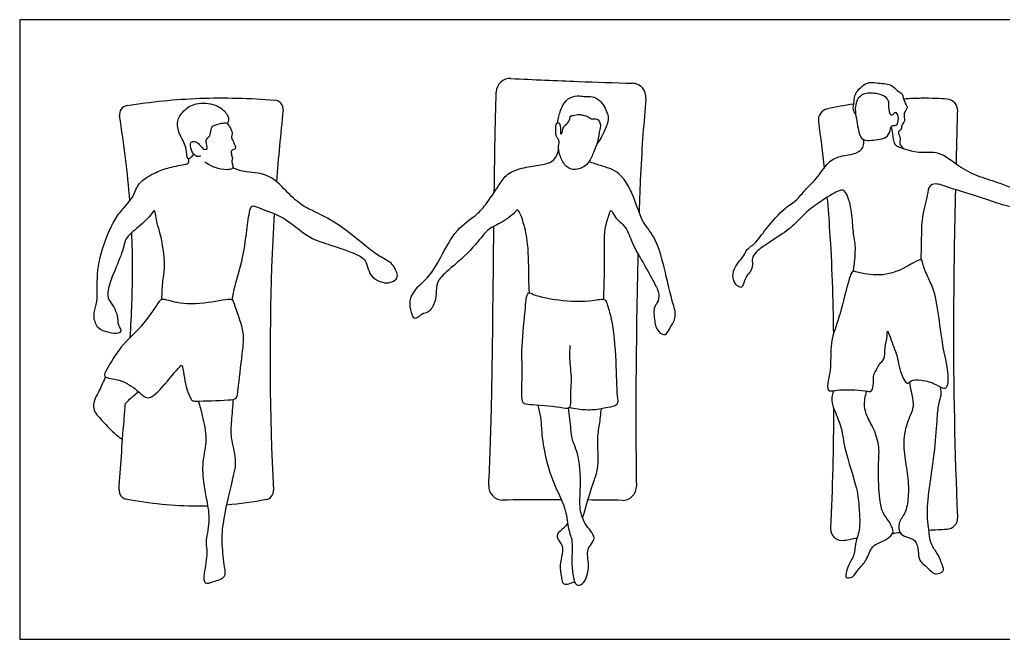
# Model space of a CAD drawing. Header units: millimetres. Extents: x 144.8 to 160.3, y 0.8 to 12.7.
# Drawn here: x 144.804 to 148.674, y 7.167 to 9.605 of the extents above; entities that cross this region are included whole.
import ezdxf

# ---------------------------------------------------------------- set-up
doc = ezdxf.new("R2010")
doc.units = ezdxf.units.MM
doc.layers.add('AG-PEOPLE', color=7, linetype='Continuous', true_color=0x66ccff)
doc.layers.add('X-VPRT', color=6, linetype='Continuous', true_color=0xff00ff)

msp = doc.modelspace()

# ---------------------------------------------------------------- linework, layer by layer
at = {"layer": 'AG-PEOPLE'}
for centre, radius, start, end in [((146.7338, 9.3187), 0.0553, 87.1747, 178.3362), ((147.2128, 9.2998), 0.0553, 354.8763, 88.3263), ((145.8048, 9.2526), 0.0357, 353.8655, 84.9355), ((148.4491, 9.2474), 0.0451, 358.4862, 85.1874), ((145.2321, 9.2321), 0.0357, 99.2071, 188.9958), ((147.991, 9.2102), 0.0451, 102.2408, 187.6975), ((145.2303, 7.7535), 0.0357, 175.6985, 258.7419), ((145.7668, 7.7516), 0.0357, 280.9092, 3.1325), ((146.7045, 7.7699), 0.0553, 177.546, 270.8126), ((147.1748, 7.7689), 0.0553, 269.0469, 0.7615), ((148.4492, 7.6454), 0.0451, 272.1826, 2.2523), ((148.0395, 7.6009), 0.0451, 177.4587, 280.7682)]:
    msp.add_arc(centre, radius, start, end, dxfattribs=at)
for points, knots in [([(146.7366, 9.3739), (146.8256, 9.3695), (146.9952, 9.3621), (147.1441, 9.3571), (147.2144, 9.355)], [15.825125, 15.825125, 15.825125, 15.825125, 16.671318, 17.412009, 17.412009, 17.412009, 17.412009]), ([(148.0927, 9.2349), (148.0888, 9.2395), (148.08, 9.2499), (148.0877, 9.2851), (148.0874, 9.3149), (148.1356, 9.3641), (148.1736, 9.3545), (148.2338, 9.3545), (148.2538, 9.325), (148.2798, 9.3146), (148.2811, 9.2835), (148.3031, 9.258), (148.2769, 9.2378), (148.2899, 9.2056), (148.2718, 9.1913), (148.2737, 9.1704), (148.2555, 9.1656), (148.2693, 9.1426), (148.268, 9.1301), (148.2632, 9.1157), (148.2756, 9.1014), (148.2831, 9.0974)], [0, 0, 0, 0, 0.241559, 0.571017, 0.878833, 1.299852, 1.66322, 2.071917, 2.390403, 2.67326, 2.979118, 3.279374, 3.564217, 3.872197, 4.126316, 4.366666, 4.566899, 4.831101, 5.036706, 5.245037, 5.531113, 5.531113, 5.531113, 5.531113]), ([(145.2264, 9.2672), (145.3209, 9.2826), (145.5127, 9.3019), (145.7098, 9.2968), (145.808, 9.2881)], [15.084722, 15.084722, 15.084722, 15.084722, 16.001392, 16.930542, 16.930542, 16.930542, 16.930542]), ([(146.6711, 8.9262), (146.6719, 8.9941), (146.6743, 9.1737), (146.6768, 9.2579), (146.6786, 9.3203)], [14.322992, 14.322992, 14.322992, 14.322992, 14.701817, 15.435576, 15.435576, 15.435576, 15.435576]), ([(146.92, 9.1996), (146.9212, 9.2083), (146.9243, 9.2254), (146.9396, 9.2731), (146.9671, 9.3018), (147.0064, 9.3072), (147.0295, 9.301), (147.0581, 9.3054), (147.0859, 9.2884), (147.1042, 9.2646), (147.1157, 9.2374), (147.1232, 9.2114), (147.1067, 9.1739), (147.0933, 9.1419), (147.081, 9.1246), (147.0746, 9.1165)], [0, 0, 0, 0, 0.2933, 0.693136, 1.051063, 1.398455, 1.677909, 1.976857, 2.29563, 2.609598, 2.918282, 3.209295, 3.568976, 3.910908, 4.229689, 4.229689, 4.229689, 4.229689]), ([(147.2678, 9.2949), (147.2593, 9.2002), (147.2496, 9.0839), (147.2424, 8.8988), (147.2407, 8.8469)], [17.799506, 17.799506, 17.799506, 17.799506, 18.707702, 19.034099, 19.034099, 19.034099, 19.034099]), ([(148.2302, 9.1764), (148.2281, 9.1676), (148.2207, 9.1423), (148.187, 9.1338), (148.1259, 9.1257), (148.1076, 9.1472), (148.1023, 9.1794), (148.0954, 9.2158), (148.0894, 9.2536), (148.0956, 9.2903), (148.1218, 9.3173), (148.1743, 9.317), (148.2096, 9.305), (148.2265, 9.2828), (148.2213, 9.2649), (148.2291, 9.2199), (148.2425, 9.2382), (148.2554, 9.2417), (148.2646, 9.2172), (148.2551, 9.1853), (148.2333, 9.1906), (148.2316, 9.1819), (148.2302, 9.1764)], [0, 0, 0, 0, 0.317967, 0.650306, 1.08719, 1.363986, 1.683357, 2.033393, 2.386117, 2.724977, 3.055756, 3.459641, 3.808882, 4.082816, 4.341672, 4.672965, 4.877274, 5.060465, 5.330181, 5.63615, 5.860512, 6.060778, 6.060778, 6.060778, 6.060778]), ([(148.4529, 9.2923), (148.4224, 9.2949), (148.3777, 9.2972), (148.3069, 9.2946), (148.2818, 9.2931)], [17.3785295, 17.3785295, 17.3785295, 17.3785295, 17.8510075, 18.0802246, 18.0802246, 18.0802246, 18.0802246]), ([(145.488, 9.0765), (145.4853, 9.0712), (145.4776, 9.0632), (145.4671, 9.0538), (145.4597, 9.0714), (145.4622, 9.105), (145.4293, 9.1551), (145.4198, 9.2071), (145.4472, 9.2493), (145.4965, 9.2807), (145.5749, 9.2764), (145.6175, 9.2404), (145.6282, 9.2149), (145.6238, 9.202), (145.6212, 9.1965)], [0, 0, 0, 0, 0.242584, 0.424063, 0.632055, 0.964032, 1.404179, 1.812365, 2.218695, 2.648516, 3.144304, 3.562667, 3.873339, 4.11888, 4.11888, 4.11888, 4.11888]), ([(146.9239, 9.1004), (146.9238, 9.0897), (146.9302, 9.0661), (146.9508, 9.0233), (146.989, 9.0113), (147.0266, 9.0263), (147.0449, 9.0448), (147.0633, 9.0852), (147.0778, 9.1232), (147.082, 9.1489), (147.084, 9.1681), (147.0932, 9.1913), (147.0762, 9.2204), (147.0514, 9.2114), (147.0367, 9.2277), (147.0171, 9.229), (147.0038, 9.2351), (146.9831, 9.2272), (146.9692, 9.2297), (146.9664, 9.1991), (146.9436, 9.1889), (146.9416, 9.1698), (146.9311, 9.1461), (146.9321, 9.1766), (146.9295, 9.1909), (146.9271, 9.2008), (146.9116, 9.1996), (146.9145, 9.1697), (146.9115, 9.1489), (146.9222, 9.1373), (146.9279, 9.1248), (146.924, 9.1095), (146.9239, 9.1004)], [0, 0, 0, 0, 0.337604, 0.723683, 1.068757, 1.421021, 1.710405, 2.089875, 2.460817, 2.748089, 2.996618, 3.27853, 3.576344, 3.841403, 4.094997, 4.34229, 4.558691, 4.8228, 5.010509, 5.298243, 5.569902, 5.82788, 6.046499, 6.300572, 6.541605, 6.703274, 6.878258, 7.175304, 7.441784, 7.656515, 7.860791, 8.145441, 8.145441, 8.145441, 8.145441]), ([(148.4889, 9.0376), (148.4899, 9.0801), (148.4922, 9.1699), (148.4934, 9.2178), (148.4942, 9.2462)], [16.1667087, 16.1667087, 16.1667087, 16.1667087, 16.4891093, 16.9474231, 16.9474231, 16.9474231, 16.9474231]), ([(145.5152, 9.0693), (145.512, 9.0677), (145.5044, 9.0649), (145.4853, 9.0734), (145.4744, 9.1077), (145.4763, 9.1264), (145.4961, 9.1256), (145.5114, 9.1161), (145.5234, 9.0979), (145.5325, 9.0932), (145.5463, 9.0975), (145.5336, 9.1249), (145.5432, 9.1412), (145.5537, 9.1463), (145.5573, 9.1742), (145.5618, 9.1903), (145.5978, 9.1973), (145.6202, 9.202), (145.6297, 9.1836), (145.6427, 9.1601), (145.635, 9.1413), (145.6445, 9.1263), (145.6594, 9.0926), (145.6364, 9.095), (145.635, 9.0764), (145.6435, 9.06), (145.6357, 9.0472), (145.6424, 9.0355), (145.6457, 9.0178), (145.6146, 9.0126), (145.572, 9.0214), (145.5444, 9.0362), (145.5319, 9.0454)], [0, 0, 0, 0, 0.186917, 0.432344, 0.774844, 0.996374, 1.221746, 1.469911, 1.733612, 1.910981, 2.084057, 2.374991, 2.611919, 2.798766, 3.092497, 3.317909, 3.655269, 3.916722, 4.159291, 4.453445, 4.692326, 4.941147, 5.247471, 5.457132, 5.677164, 5.921524, 6.125284, 6.331108, 6.541297, 6.829008, 7.213741, 7.605399, 7.605399, 7.605399, 7.605399]), ([(148.2327, 9.1844), (148.234, 9.1748), (148.2386, 9.1568), (148.2408, 9.1096), (148.2853, 9.0972), (148.3416, 9.0782), (148.4222, 9.0923), (148.4961, 9.0281), (148.5707, 8.9886), (148.6507, 8.9677), (148.7545, 8.9228), (148.8206, 8.898), (148.9169, 8.8651), (148.9579, 8.86), (148.979, 8.8306), (148.9953, 8.8138), (148.9919, 8.7768), (148.9738, 8.7692), (148.9475, 8.7796), (148.9434, 8.7983), (148.9064, 8.8061), (148.8745, 8.8385), (148.8298, 8.8521), (148.764, 8.8591), (148.678, 8.8717), (148.5944, 8.9042), (148.4665, 8.9407), (148.4109, 8.9636), (148.3793, 8.9515), (148.3756, 8.9121), (148.351, 8.8253), (148.3518, 8.7482), (148.3496, 8.689), (148.3496, 8.6599)], [0, 0, 0, 0, 0.307127, 0.671472, 1.032034, 1.471957, 1.969695, 2.518857, 3.040044, 3.561432, 4.158263, 4.655206, 5.222139, 5.582339, 5.906368, 6.182725, 6.504745, 6.734987, 7.020208, 7.250076, 7.580913, 7.963233, 8.344699, 8.807502, 9.33237, 9.883402, 10.543673, 10.977906, 11.26294, 11.601935, 12.141522, 12.65065, 13.182701, 13.182701, 13.182701, 13.182701]), ([(148.0842, 8.6154), (148.0852, 8.623), (148.087, 8.6384), (148.0956, 8.7118), (148.0814, 8.7704), (148.0805, 8.8443), (148.0608, 8.9215), (148.0416, 8.937), (148.0255, 8.9322), (147.9873, 8.9119), (147.9235, 8.8681), (147.8932, 8.8433), (147.8648, 8.8125), (147.8296, 8.7784), (147.7562, 8.7307), (147.7014, 8.6943), (147.6837, 8.6675), (147.6882, 8.6416), (147.6818, 8.6127), (147.6604, 8.5977), (147.6511, 8.5631), (147.6431, 8.5478), (147.6239, 8.5588), (147.6152, 8.5729), (147.6062, 8.5972), (147.6186, 8.6376), (147.6547, 8.6756), (147.6635, 8.7026), (147.7011, 8.7249), (147.7392, 8.784), (147.813, 8.8667), (147.8614, 8.8924), (147.8943, 8.9387), (147.9392, 8.9757), (147.9823, 9.0468), (148.0305, 9.0707), (148.0946, 9.0747), (148.1233, 9.0997), (148.125, 9.1224), (148.125, 9.1296), (148.1247, 9.1331)], [0, 0, 0, 0, 0.27339, 0.751292, 1.200442, 1.698347, 2.200734, 2.452206, 2.662054, 3.036737, 3.542363, 3.902518, 4.258511, 4.658388, 5.196738, 5.661218, 5.963543, 6.248436, 6.546617, 6.833279, 7.172816, 7.379899, 7.617776, 7.853866, 8.131233, 8.495997, 8.906369, 9.200908, 9.555384, 10.040475, 10.63876, 11.059694, 11.473231, 11.913344, 12.42328, 12.837502, 13.2877, 13.622173, 13.879693, 14.063594, 14.063594, 14.063594, 14.063594]), ([(146.8092, 8.5307), (146.8085, 8.5489), (146.8063, 8.5842), (146.8065, 8.7267), (146.7889, 8.797), (146.7658, 8.8686), (146.7459, 8.8364), (146.6869, 8.7991), (146.6412, 8.7811), (146.59, 8.7041), (146.4931, 8.6227), (146.4442, 8.5769), (146.4433, 8.5375), (146.4402, 8.4927), (146.4138, 8.4497), (146.3863, 8.4512), (146.3554, 8.4174), (146.3452, 8.4564), (146.3333, 8.4979), (146.3637, 8.5524), (146.4122, 8.5879), (146.4624, 8.6713), (146.5164, 8.7797), (146.5989, 8.8333), (146.6366, 8.8749), (146.6905, 8.9543), (146.7183, 9.0014), (146.789, 9.0256), (146.8513, 9.0326), (146.9061, 9.0447), (146.9229, 9.0825), (146.9238, 9.0946), (146.9239, 9.1004)], [0, 0, 0, 0, 0.423385, 1.094385, 1.624574, 2.044399, 2.312334, 2.79498, 3.194977, 3.736129, 4.393605, 4.84749, 5.188173, 5.57695, 5.960167, 6.255416, 6.58116, 6.877172, 7.260256, 7.692099, 8.133402, 8.694864, 9.331433, 9.884121, 10.319255, 10.873032, 11.296495, 11.773973, 12.239278, 12.655211, 13.000874, 13.24123, 13.24123, 13.24123, 13.24123]), ([(145.3631, 8.5042), (145.3634, 8.5132), (145.3642, 8.5307), (145.368, 8.5964), (145.3789, 8.6373), (145.3595, 8.7666), (145.3441, 8.7951), (145.3372, 8.8666), (145.3216, 8.8349), (145.2725, 8.7903), (145.2175, 8.745), (145.2159, 8.7118), (145.1834, 8.6304), (145.1526, 8.5577), (145.1471, 8.5097), (145.1714, 8.4836), (145.1904, 8.4395), (145.1883, 8.4057), (145.2104, 8.3748), (145.1726, 8.3669), (145.137, 8.3798), (145.106, 8.3912), (145.0915, 8.4443), (145.1074, 8.4847), (145.1102, 8.5405), (145.1065, 8.6522), (145.1616, 8.7915), (145.1924, 8.8435), (145.2555, 8.9074), (145.2667, 8.966), (145.3421, 9.0069), (145.3889, 9.0239), (145.4541, 9.0365), (145.4688, 9.0381), (145.4698, 9.0522), (145.4681, 9.0575)], [0, 0, 0, 0, 0.297533, 0.744901, 1.146166, 1.778384, 2.15749, 2.566556, 2.797573, 3.286288, 3.760007, 4.076826, 4.608622, 5.132925, 5.507147, 5.8387, 6.229692, 6.570609, 6.868838, 7.164545, 7.526588, 7.844026, 8.244726, 8.617907, 9.034309, 9.646393, 10.341305, 10.797381, 11.321826, 11.757407, 12.262282, 12.692819, 13.149538, 13.347881, 13.582086, 13.582086, 13.582086, 13.582086]), ([(145.6392, 8.5031), (145.643, 8.5216), (145.65, 8.5588), (145.6844, 8.671), (145.6952, 8.7613), (145.706, 8.8418), (145.7156, 8.8795), (145.7535, 8.86), (145.8383, 8.8329), (145.9032, 8.7781), (145.9559, 8.7406), (146.0264, 8.7191), (146.1281, 8.6852), (146.1666, 8.66), (146.1739, 8.6229), (146.1893, 8.5901), (146.2244, 8.5728), (146.2537, 8.5664), (146.2891, 8.5809), (146.2921, 8.6073), (146.2666, 8.6529), (146.2175, 8.6713), (146.1337, 8.7413), (146.0418, 8.813), (145.9562, 8.8533), (145.9067, 8.8777), (145.8503, 8.9317), (145.7854, 9.0034), (145.686, 9.0038), (145.6566, 9.0165), (145.6418, 9.0215)], [0, 0, 0, 0, 0.431003, 1.04366, 1.609127, 2.127194, 2.42847, 2.75101, 3.300006, 3.831884, 4.282497, 4.779997, 5.375267, 5.750041, 6.087414, 6.427063, 6.776051, 7.092247, 7.422334, 7.69317, 8.086778, 8.497502, 9.091786, 9.725241, 10.274296, 10.694475, 11.194723, 11.754034, 12.304958, 12.6975, 12.6975, 12.6975, 12.6975]), ([(147.1017, 8.5047), (147.1027, 8.5304), (147.1041, 8.5839), (147.106, 8.6597), (147.1018, 8.7824), (147.1214, 8.8291), (147.1301, 8.865), (147.1442, 8.8242), (147.1934, 8.7906), (147.212, 8.7235), (147.2567, 8.6505), (147.2983, 8.5726), (147.3227, 8.5283), (147.3148, 8.4897), (147.2944, 8.4721), (147.3031, 8.4123), (147.307, 8.3936), (147.3208, 8.3721), (147.347, 8.3599), (147.3635, 8.3963), (147.3911, 8.435), (147.3705, 8.4981), (147.3519, 8.575), (147.3146, 8.7439), (147.2526, 8.804), (147.2265, 8.8939), (147.1741, 9.0089), (147.0888, 9.0294), (147.0586, 9.0415), (147.0432, 9.0458)], [0, 0, 0, 0, 0.503046, 1.015277, 1.644571, 2.067803, 2.329109, 2.62652, 3.072615, 3.541657, 4.07785, 4.619971, 5.021636, 5.355667, 5.644863, 6.073875, 6.335043, 6.617557, 6.884099, 7.215719, 7.605415, 8.04466, 8.572422, 9.316573, 9.841765, 10.390995, 11.021832, 11.53533, 11.931553, 11.931553, 11.931553, 11.931553]), ([(147.98, 8.9059), (147.9839, 8.8624), (147.9972, 8.6915), (148.0033, 8.5091), (148.0053, 8.3683)], [1.007676, 1.007676, 1.007676, 1.007676, 1.348952, 2.334028, 2.334028, 2.334028, 2.334028]), ([(148.4942, 7.6471), (148.484, 7.9072), (148.4743, 8.3091), (148.4831, 8.7886), (148.4865, 8.9361)], [13.417732, 13.417732, 13.417732, 13.417732, 14.968109, 15.930246, 15.930246, 15.930246, 15.930246]), ([(145.8054, 8.8416), (145.8013, 8.7737), (145.7854, 8.4479), (145.7863, 8.047), (145.8024, 7.7536)], [18.056593, 18.056593, 18.056593, 18.056593, 18.51151, 20.178841, 20.178841, 20.178841, 20.178841]), ([(146.6493, 7.7723), (146.6535, 7.8697), (146.6619, 8.0584), (146.6669, 8.5544), (146.6696, 8.7923)], [11.943714, 11.943714, 11.943714, 11.943714, 12.879308, 14.086761, 14.086761, 14.086761, 14.086761]), ([(145.2388, 8.3543), (145.2442, 8.4436), (145.25, 8.5845), (145.2469, 8.7209), (145.2449, 8.7671)], [3.8398044, 3.8398044, 3.8398044, 3.8398044, 4.4418653, 4.7540641, 4.7540641, 4.7540641, 4.7540641]), ([(147.2361, 8.6844), (147.2321, 8.5173), (147.2268, 8.1345), (147.2282, 7.9055), (147.23, 7.7697)], [19.358656, 19.358656, 19.358656, 19.358656, 20.32669, 21.430381, 21.430381, 21.430381, 21.430381]), ([(147.986, 8.147), (147.9805, 8.1533), (147.9835, 8.1906), (147.997, 8.2249), (147.9916, 8.3384), (148.02, 8.4049), (148.0522, 8.5258), (148.0753, 8.6205), (148.0959, 8.6115), (148.1796, 8.5931), (148.2712, 8.6144), (148.353, 8.672), (148.3564, 8.6421), (148.3772, 8.5894), (148.4061, 8.5375), (148.4222, 8.4212), (148.4391, 8.2954), (148.4547, 8.245), (148.461, 8.1622), (148.4376, 8.1511), (148.408, 8.1733), (148.3533, 8.1897), (148.3105, 8.1895), (148.2945, 8.1656), (148.2746, 8.2042), (148.2628, 8.2408), (148.2563, 8.2844), (148.2313, 8.3463), (148.2166, 8.3894), (148.2179, 8.356), (148.2056, 8.3154), (148.21, 8.2681), (148.1845, 8.2519), (148.1766, 8.2268), (148.16, 8.2099), (148.1652, 8.1665), (148.1555, 8.1402), (148.1376, 8.1438), (148.088, 8.1501), (148.0153, 8.1496), (147.9904, 8.1418), (147.986, 8.147)], [0, 0, 0, 0, 0.352421, 0.72145, 1.308318, 1.804534, 2.46084, 2.982138, 3.188165, 3.697395, 4.286279, 4.796882, 5.027518, 5.45353, 5.89505, 6.515435, 7.153262, 7.590336, 8.082208, 8.313774, 8.644868, 9.085115, 9.449016, 9.688017, 10.012091, 10.378338, 10.75487, 11.243252, 11.546914, 11.788713, 12.181713, 12.55889, 12.851962, 13.135021, 13.402824, 13.777046, 14.052985, 14.262787, 14.668125, 15.169566, 15.458148, 15.458148, 15.458148, 15.458148]), ([(146.9689, 8.3234), (146.9678, 8.3062), (146.9651, 8.2723), (146.9767, 8.1908), (146.9682, 8.1383), (146.9756, 8.0675), (146.9263, 8.0823), (146.8136, 8.0891), (146.7842, 8.0936), (146.7761, 8.1223), (146.7841, 8.2174), (146.7756, 8.3031), (146.7925, 8.4458), (146.7983, 8.5412), (146.829, 8.5176), (146.9458, 8.4965), (147.0487, 8.4954), (147.1086, 8.5111), (147.1153, 8.4822), (147.1368, 8.423), (147.1515, 8.2635), (147.1511, 8.1326), (147.1617, 8.0844), (147.1098, 8.0794), (147.0696, 8.0671), (146.9999, 8.0704), (146.9774, 8.0761), (146.9665, 8.0792)], [0, 0, 0, 0, 0.411991, 0.921799, 1.365123, 1.785269, 2.135341, 2.758484, 3.049349, 3.327751, 3.877026, 4.427704, 5.136802, 5.630848, 5.892809, 6.518096, 7.129577, 7.532304, 7.789358, 8.236264, 8.970885, 9.637411, 9.978515, 10.343448, 10.834937, 11.30728, 11.640346, 11.640346, 11.640346, 11.640346]), ([(145.442, 8.2461), (145.4348, 8.2443), (145.3841, 8.1783), (145.3201, 8.1103), (145.292, 8.1218), (145.2647, 8.1491), (145.2028, 8.1931), (145.1265, 8.1931), (145.1511, 8.2376), (145.1994, 8.3226), (145.2934, 8.4012), (145.3497, 8.4958), (145.3668, 8.5092), (145.428, 8.4853), (145.5377, 8.4853), (145.6438, 8.5131), (145.6469, 8.4828), (145.6909, 8.3792), (145.68, 8.2941), (145.6636, 8.1567), (145.6602, 8.1126), (145.6218, 8.1074), (145.5016, 8.1038), (145.4816, 8.1048), (145.4728, 8.122), (145.4554, 8.1582), (145.4482, 8.229), (145.442, 8.2461)], [0, 0, 0, 0, 0.533551, 1.100034, 1.368754, 1.723123, 2.241421, 2.684794, 3.009367, 3.585769, 4.253571, 4.843508, 5.077771, 5.513168, 6.155991, 6.719457, 6.976781, 7.572111, 8.142025, 8.821216, 9.168368, 9.506975, 10.148742, 10.394237, 10.617726, 11.00379, 11.52727, 11.52727, 11.52727, 11.52727]), ([(145.1418, 8.1993), (145.1332, 8.1826), (145.1208, 8.1495), (145.0794, 8.08), (145.1236, 8.0334), (145.1621, 7.9894), (145.1929, 7.964), (145.2087, 7.9521)], [0, 0, 0, 0, 0.429968, 0.912318, 1.337664, 1.781692, 2.222512, 2.222512, 2.222512, 2.222512]), ([(148.3041, 8.1791), (148.3063, 8.1667), (148.3097, 8.1425), (148.3228, 8.0911), (148.3117, 8.0559), (148.2805, 7.9858), (148.2812, 7.8959), (148.3001, 7.8109), (148.3016, 7.728), (148.2913, 7.6633), (148.259, 7.6278), (148.2632, 7.5836), (148.2915, 7.5677), (148.3306, 7.5616), (148.34, 7.5131), (148.3401, 7.4763), (148.3766, 7.4495), (148.4025, 7.4189), (148.4286, 7.4289), (148.4427, 7.4383), (148.4285, 7.4713), (148.4163, 7.5065), (148.3847, 7.5395), (148.3807, 7.6088), (148.3721, 7.6555), (148.3818, 7.7675), (148.406, 7.9121), (148.4132, 8.0338), (148.4189, 8.095), (148.4308, 8.126), (148.4291, 8.1489), (148.4272, 8.1596)], [0, 0, 0, 0, 0.349917, 0.753093, 1.095616, 1.584945, 2.126072, 2.659315, 3.178788, 3.632288, 4.016301, 4.364772, 4.675812, 5.013393, 5.390826, 5.730751, 6.105428, 6.452774, 6.729571, 6.937396, 7.256087, 7.610107, 7.987344, 8.447469, 8.842435, 9.433707, 10.141414, 10.772609, 11.208181, 11.527806, 11.853348, 11.853348, 11.853348, 11.853348]), ([(145.2197, 8.0945), (145.2299, 8.1058), (145.2523, 8.1266), (145.2652, 8.1363), (145.2717, 8.141)], [0, 0, 0, 0, 0.3869627, 0.66892, 0.66892, 0.66892, 0.66892]), ([(148.0065, 8.1457), (148.0015, 8.1335), (147.9949, 8.1056), (148.0115, 8.0618), (148.0406, 7.9953), (148.0462, 7.9154), (148.1011, 7.76), (148.1059, 7.6858), (148.1126, 7.5972), (148.0881, 7.5429), (148.0917, 7.5024), (148.0631, 7.4611), (148.0555, 7.4298), (148.0508, 7.405), (148.0856, 7.41), (148.1019, 7.4442), (148.1345, 7.4706), (148.1514, 7.5264), (148.1761, 7.5447), (148.2109, 7.556), (148.2373, 7.5784), (148.2425, 7.5963), (148.2241, 7.6338), (148.1964, 7.6654), (148.1862, 7.721), (148.1789, 7.8397), (148.1894, 7.9207), (148.1671, 7.9929), (148.136, 8.0445), (148.1247, 8.0834), (148.1297, 8.1249), (148.137, 8.1435)], [0, 0, 0, 0, 0.357692, 0.742694, 1.21583, 1.737632, 2.459603, 2.966373, 3.490651, 3.922777, 4.275678, 4.670566, 5.003254, 5.240001, 5.519803, 5.865152, 6.235761, 6.659839, 6.967557, 7.312531, 7.638965, 7.868024, 8.224411, 8.590632, 9.012284, 9.633614, 10.155504, 10.64182, 11.078451, 11.437202, 11.878635, 11.878635, 11.878635, 11.878635]), ([(145.1947, 7.7562), (145.2014, 7.8453), (145.2073, 7.9417), (145.2179, 8.0725), (145.2197, 8.0945)], [11.226918, 11.226918, 11.226918, 11.226918, 12.126527, 12.300788, 12.300788, 12.300788, 12.300788]), ([(145.5065, 8.1044), (145.5127, 8.0852), (145.5226, 8.046), (145.5449, 7.9524), (145.5193, 7.8665), (145.527, 7.7765), (145.5398, 7.7132), (145.5547, 7.6319), (145.532, 7.5475), (145.5451, 7.5092), (145.5286, 7.4297), (145.5275, 7.381), (145.5673, 7.3945), (145.6182, 7.4095), (145.6084, 7.4544), (145.5991, 7.5436), (145.6008, 7.6215), (145.6412, 7.7949), (145.6609, 7.872), (145.6324, 7.9603), (145.6388, 8.027), (145.642, 8.0838), (145.6456, 8.1117)], [0, 0, 0, 0, 0.446195, 0.997749, 1.543048, 2.079041, 2.540221, 3.06261, 3.584, 3.947655, 4.468813, 4.813905, 5.138884, 5.53293, 5.882577, 6.417921, 6.944881, 7.700513, 8.222407, 8.751551, 9.223839, 9.750043, 9.750043, 9.750043, 9.750043]), ([(146.8418, 8.0876), (146.8465, 8.0722), (146.8549, 8.0394), (146.8563, 7.9816), (146.8708, 7.8764), (146.9074, 7.77), (146.9562, 7.6773), (146.9594, 7.601), (146.9827, 7.5508), (146.9725, 7.4757), (146.981, 7.42), (146.9847, 7.3915), (146.9998, 7.3753), (147.0286, 7.3901), (147.0376, 7.4271), (147.046, 7.4531), (147.0326, 7.515), (147.0504, 7.5382), (147.0702, 7.565), (147.0498, 7.5956), (147.0288, 7.6182), (147.0046, 7.6744), (147.011, 7.7543), (147.0099, 7.8852), (146.9749, 7.9524), (146.9734, 7.9946), (146.9662, 8.0494), (146.9641, 8.077)], [0, 0, 0, 0, 0.398344, 0.831486, 1.418915, 2.036206, 2.620706, 3.110033, 3.528699, 4.023775, 4.457076, 4.757604, 4.993659, 5.287633, 5.632649, 5.94178, 6.381831, 6.688681, 6.995531, 7.318053, 7.641034, 8.069421, 8.590793, 9.248712, 9.733982, 10.101217, 10.622485, 10.622485, 10.622485, 10.622485]), ([(147.0184, 7.6447), (147.0301, 7.6822), (147.05, 7.7582), (147.0875, 7.8461), (147.0733, 7.9503), (147.086, 8.0103), (147.09, 8.0534), (147.0925, 8.0742)], [0, 0, 0, 0, 0.621609, 1.183108, 1.757504, 2.207468, 2.662086, 2.662086, 2.662086, 2.662086]), ([(145.5436, 7.6911), (145.53, 7.6907), (145.4234, 7.6893), (145.3152, 7.7002), (145.2233, 7.7185)], [9.977626, 9.977626, 9.977626, 9.977626, 10.111217, 11.021323, 11.021323, 11.021323, 11.021323]), ([(146.9349, 7.7159), (146.9129, 7.716), (146.8272, 7.716), (146.7582, 7.7154), (146.7053, 7.7147)], [10.6974468, 10.6974468, 10.6974468, 10.6974468, 10.9047351, 11.5347013, 11.5347013, 11.5347013, 11.5347013]), ([(146.9598, 7.6216), (146.9541, 7.6156), (146.9445, 7.6032), (146.9148, 7.5832), (146.9211, 7.5553), (146.9438, 7.5342), (146.9361, 7.4906), (146.9269, 7.4479), (146.9368, 7.4035), (146.9415, 7.3798), (146.9719, 7.3871), (146.9813, 7.391), (146.9863, 7.3936)], [0, 0, 0, 0, 0.284158, 0.609027, 0.887514, 1.193722, 1.559352, 1.94721, 2.333611, 2.580853, 2.870049, 3.1057, 3.1057, 3.1057, 3.1057])]:
    msp.add_open_spline(points, degree=3, knots=knots, dxfattribs=at)
for points in [[(148.0848, 9.273), (148.0497, 9.2678), (148.0147, 9.2616), (147.9814, 9.2543)], [(145.2372, 8.8926), (145.2284, 9.0047), (145.2144, 9.1153), (145.1968, 9.2265)], [(145.8403, 9.2488), (145.8301, 9.1541), (145.8214, 9.0621), (145.8142, 8.9683)], [(147.9463, 9.2042), (147.9545, 9.1431), (147.962, 9.0825), (147.9686, 9.0214)], [(148.0062, 8.0766), (148.0051, 7.9206), (148.0014, 7.7606), (147.9944, 7.6029)], [(145.7736, 7.7166), (145.7224, 7.7068), (145.6708, 7.6996), (145.6188, 7.6953)], [(147.1738, 7.7137), (147.1293, 7.7144), (147.0838, 7.715), (147.0393, 7.7153)], [(148.2383, 7.5844), (148.2478, 7.5854), (148.2576, 7.5864), (148.2675, 7.5874)], [(148.3808, 7.5967), (148.4043, 7.5982), (148.4278, 7.5994), (148.4509, 7.6003)], [(148.0479, 7.5566), (148.0645, 7.5597), (148.0811, 7.5627), (148.0983, 7.5656)]]:
    msp.add_open_spline(points, degree=3, dxfattribs=at)
at = {"layer": 'X-VPRT'}
msp.add_lwpolyline([(144.8039, 9.6053), (144.8039, 7.1669), (152.7287, 7.1669), (152.7287, 9.6053)], close=True, dxfattribs=at)

doc.saveas('drawing.dxf')
